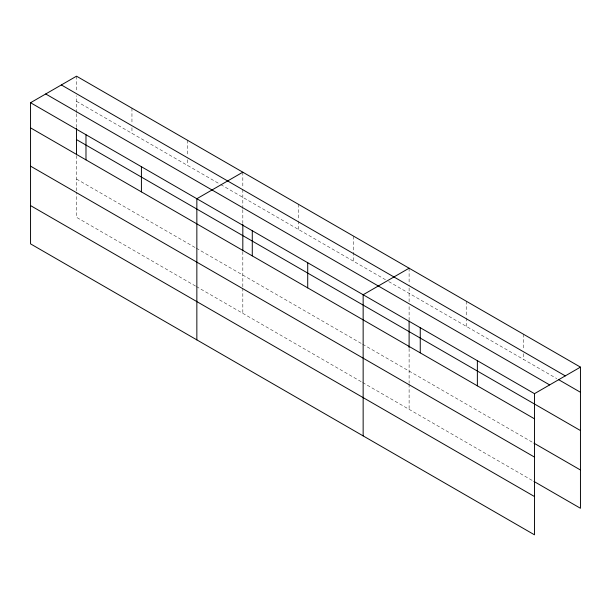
<?xml version="1.0" encoding="UTF-8"?>
<svg xmlns="http://www.w3.org/2000/svg" width="611" height="611" viewBox="0 0 611 611"><rect width="100%" height="100%" fill="white"/><g stroke="black" fill="none" stroke-linecap="round" stroke-linejoin="round"><path stroke-width="0.46" stroke-dasharray="3.06 2.29" d="M76.52 127.47L76.52 113.463M76.52 112.531L76.52 95.744M242.819 223.481L242.819 209.474M242.819 208.542L242.819 188.959M409.11 320.424L409.11 305.485M409.11 301.75L409.11 284.97M76.52 101.327L219.991 184.163M220.808 184.629L385.472 279.701M388.733 281.579L556.789 378.606M76.52 179.054L195.535 247.768M196.352 248.234L361.834 343.779M362.651 344.245L533.128 442.67M195.535 286.047L76.52 217.333L76.52 192.121M196.352 286.521L361.834 382.058M362.651 382.532L533.128 480.956M523.337 334.156L523.337 349.981M523.337 353.708L523.337 359.299M466.224 301.177L466.224 317.01M466.224 317.941L466.224 326.32M409.11 268.206L409.11 284.039M409.11 348.537L409.11 383.212M409.11 384.143L409.11 409.355M353.677 236.205L353.677 261.348M298.252 204.196L298.252 220.029M298.252 220.961L298.252 229.339M242.819 172.195L242.819 188.028M242.819 251.587L242.819 287.201M242.819 288.132L242.819 313.344M187.386 140.194L187.386 156.019M187.386 159.746L187.386 165.337M131.953 108.185L131.953 124.018M131.953 127.745L131.953 133.328M76.52 76.184L76.52 92.017M76.52 155.576L76.52 191.19"/><path stroke-width="0.92" d="M76.52 154.636L76.52 128.402M242.819 224.413L242.819 250.647M409.11 321.363L409.11 347.598M30.55 102.724L534.48 393.667L534.48 534.816L30.55 243.873L30.55 102.724L76.52 76.184L580.45 367.127L580.45 508.276L533.945 481.422M242.819 172.195L196.849 198.735L196.849 339.884M409.11 268.206L363.148 294.746L363.148 435.895M534.48 393.667L580.45 367.127M61.352 84.944L565.282 375.887M558.423 379.553L580.45 392.27M45.718 93.964L549.648 384.907M76.52 139.606L580.45 430.549M30.55 127.867L534.48 418.81M533.945 443.143L580.45 469.996M30.55 166.146L534.48 457.089M30.55 205.594L534.48 496.537M477.367 360.696L477.367 385.839M420.253 327.717L420.253 352.86M307.715 262.745L307.715 287.888M252.282 230.737L252.282 255.879M141.416 166.734L141.416 191.877M85.983 134.726L85.983 159.868"/></g></svg>
